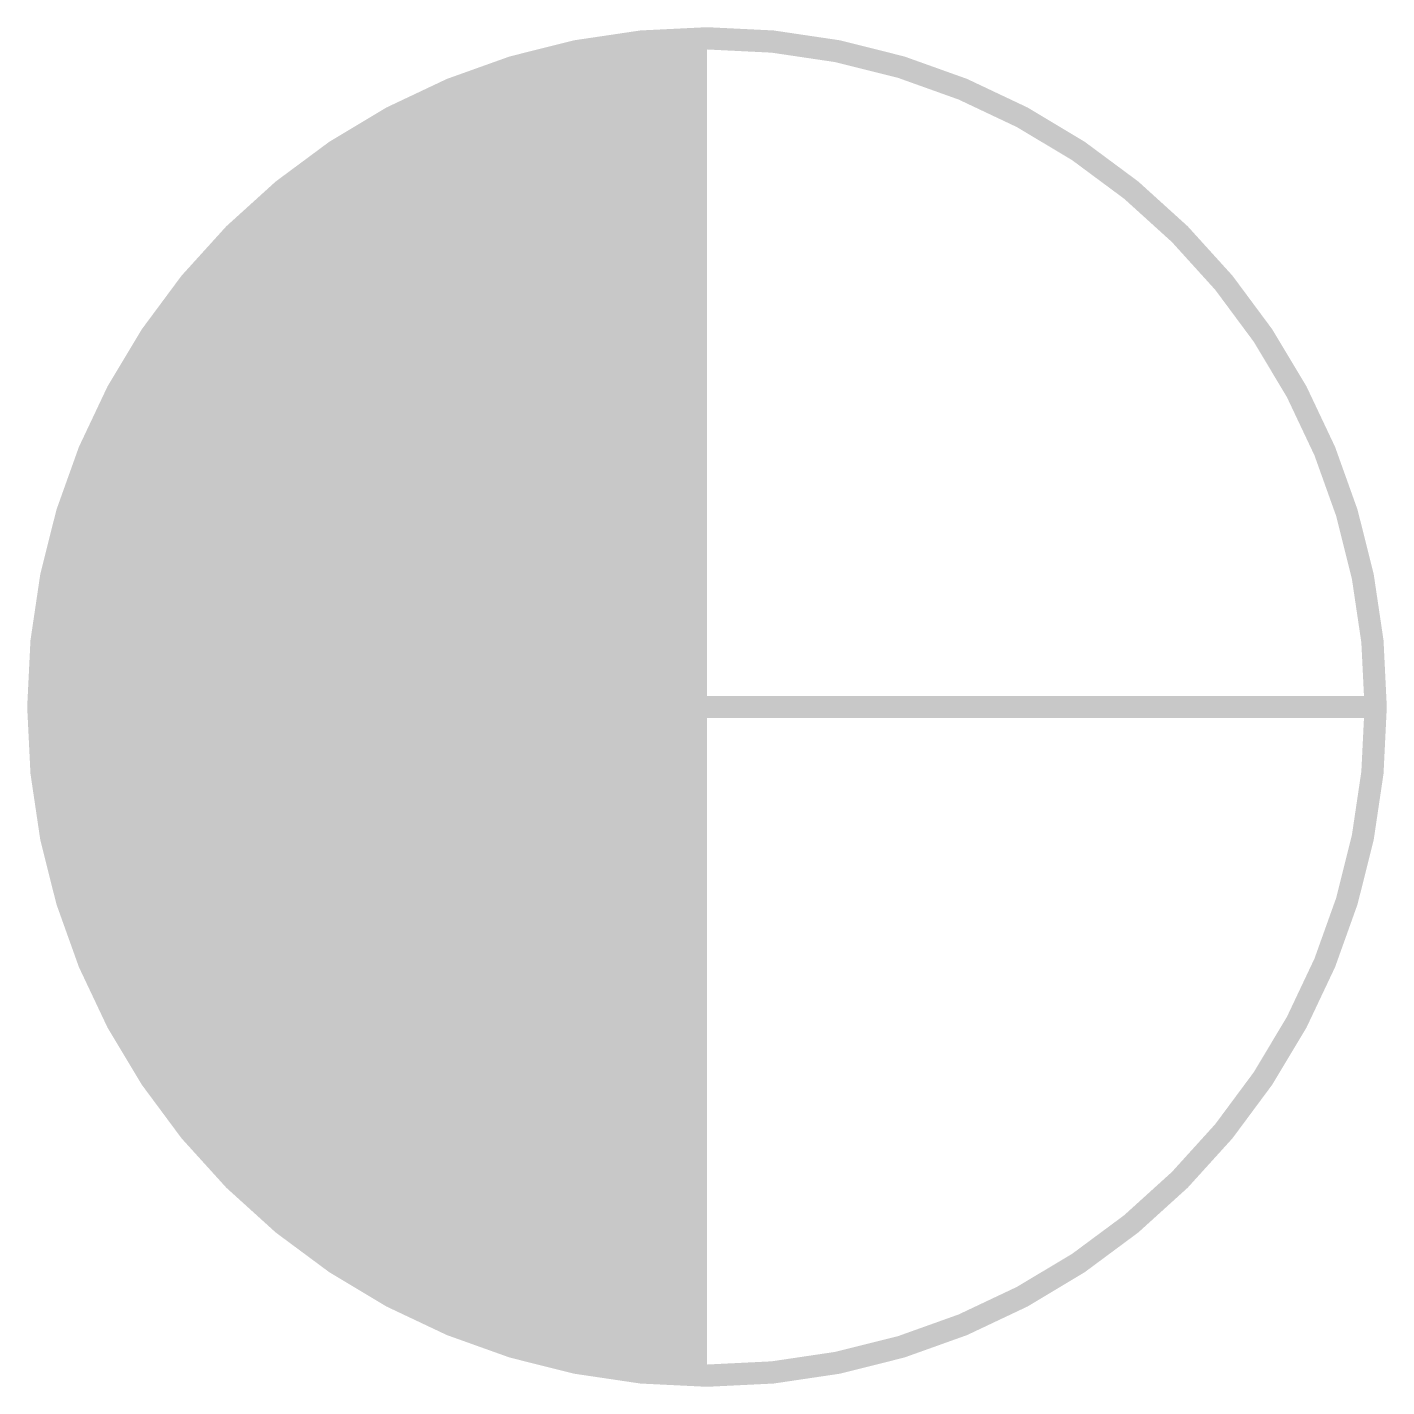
# Model space of a CAD drawing. Extents: x -3.05 to 3.05, y -3.05 to 3.05.
import ezdxf

# ---------------------------------------------------------------- set-up
doc = ezdxf.new("R2010")
doc.units = 0
doc.header["$MEASUREMENT"] = 0
doc.layers.get('0').update_dxf_attribs({"linetype": 'CONTINUOUS'})

msp = doc.modelspace()

# ---------------------------------------------------------------- linework, layer by layer
at = {"const_width": 0.1}
msp.add_lwpolyline([(-3, 0, 1), (3, 0, 1)], format="xyb", close=True, dxfattribs=at)
at = {"const_width": 3}
msp.add_lwpolyline([(0, 1.5, 0.414214), (-1.5, 0, 0.414214), (0, -1.5, 0.414214)], format="xyb", dxfattribs=at)
at = {"const_width": 0.1}
msp.add_lwpolyline([(0, 0), (3, 0)], dxfattribs=at)

doc.saveas('drawing.dxf')
